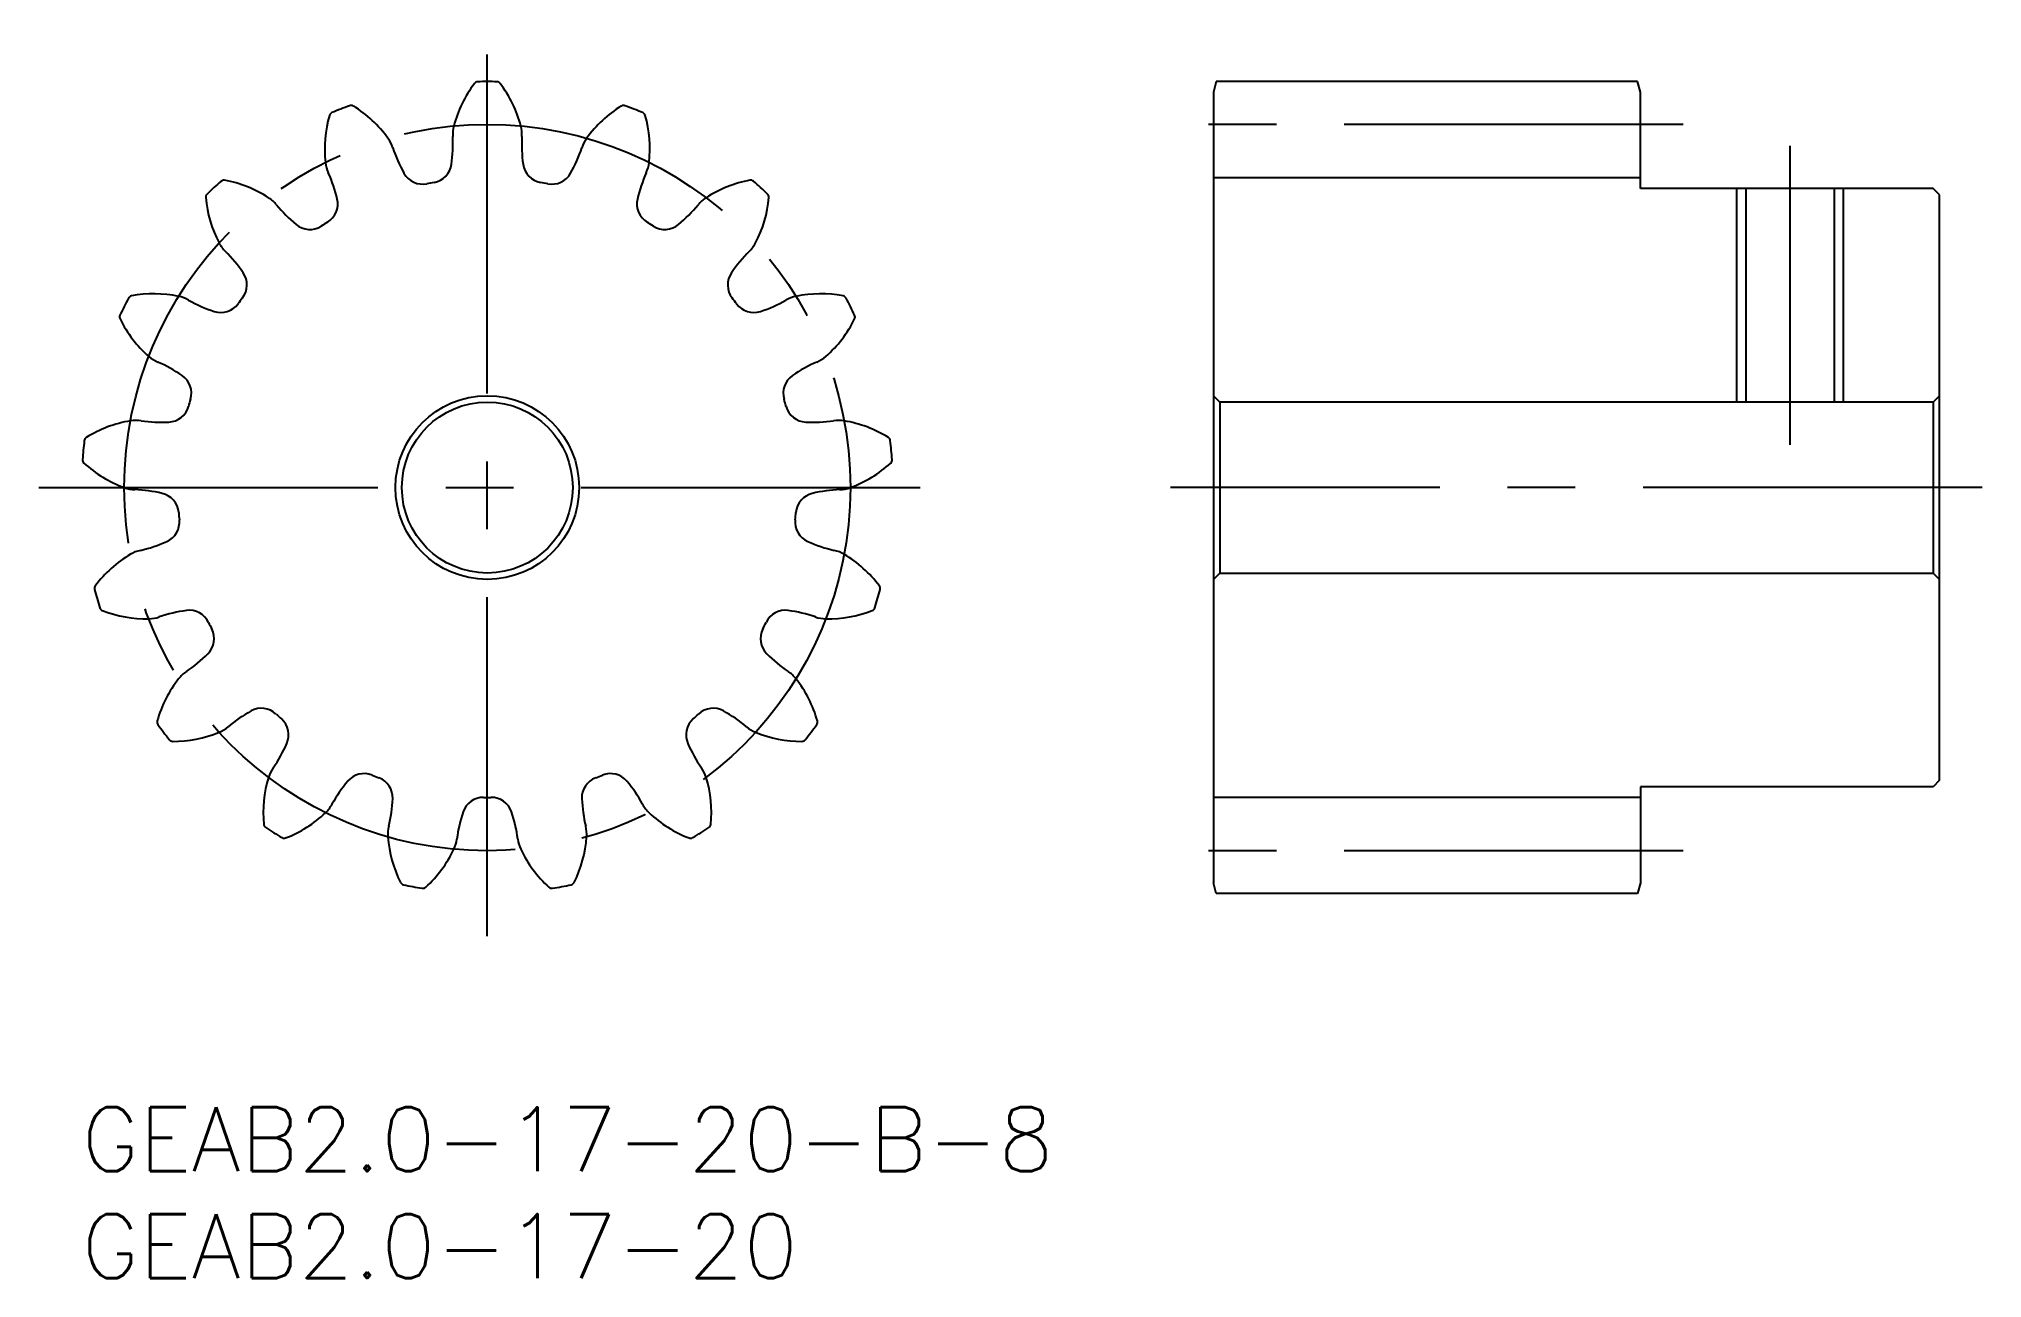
# Model space of a CAD drawing. Extents: x -2 to 89, y -8 to 50.
import ezdxf

# ---------------------------------------------------------------- set-up
doc = ezdxf.new("R2010")
doc.units = 0
doc.header["$LTSCALE"] = 0.5
doc.linetypes.add('CENTER', pattern=[50.8, 31.75, -6.35, 6.35, -6.35])
for name, color, linetype in [('MSM_CENTER', 1, 'CENTER'), ('MSM_CONTINUOUS', 7, 'CONTINUOUS'), ('MSM_NARROW', 5, 'CONTINUOUS'), ('MSM_PART_NUMBER', 7, 'CONTINUOUS')]:
    doc.layers.add(name, color=color, linetype=linetype)
doc.styles.get("Standard").update_dxf_attribs({"font": 'txt.shx', "height": 1, "bigfont": 'bigfont.shx'})

# ---------------------------------------------------------------- blocks, each defined once
blk = doc.blocks.new('*U3')
at = {"layer": 'MSM_PART_NUMBER'}
blk.add_text('GEAB2.0-17-20', height=3, dxfattribs=at).set_placement((0, -8))
blk = doc.blocks.new('*U4')
at = {"layer": 'MSM_PART_NUMBER'}
blk.add_text('GEAB2.0-17-20-B-8', height=3, dxfattribs=at).set_placement((0, -3))

msp = doc.modelspace()

# ---------------------------------------------------------------- linework, layer by layer
at = {"layer": 'MSM_CENTER'}
for p, q in [((19, 8), (19, 50)), ((75, 46), (51, 46)), ((80, 45), (80, 31)), ((-2, 29), (40, 29)), ((89, 29), (51, 29)), ((75, 12), (51, 12))]:
    msp.add_line(p, q, dxfattribs=at)
msp.add_circle((19, 29), 17, dxfattribs=at)
at = {"layer": 'MSM_CONTINUOUS'}
for p, q in [((53.134, 48), (53, 47.5)), ((53, 47.5), (53, 10.5)), ((72.866, 48), (53.134, 48)), ((73, 47.5), (72.866, 48)), ((73, 43), (73, 47.5)), ((73, 43.5), (53, 43.5)), ((86.7, 43), (73, 43)), ((77.933, 43), (77.933, 33)), ((82.067, 43), (82.067, 33)), ((87, 42.7), (86.7, 43)), ((87, 15.3), (87, 42.7)), ((53, 33.3), (53.3, 33)), ((53.3, 33), (53.3, 25)), ((86.7, 33), (53.3, 33)), ((86.7, 33), (87, 33.3)), ((86.7, 33), (86.7, 25)), ((53.3, 25), (53, 24.7)), ((53.3, 25), (86.7, 25)), ((87, 24.7), (86.7, 25)), ((86.7, 15), (73, 15)), ((73, 15), (73, 10.5)), ((87, 15.3), (86.7, 15)), ((73, 14.5), (53, 14.5)), ((53.134, 10), (53, 10.5)), ((73, 10.5), (72.866, 10)), ((72.866, 10), (53.134, 10))]:
    msp.add_line(p, q, dxfattribs=at)
for radius in [4.3, 4]:
    msp.add_circle((19, 29), radius, dxfattribs=at)
for centre, radius, start, end in [((22.912, 44.489), 5.667, 142.79052, 165.29412), ((18.559, 47.795), 0.2, 91.34518, 142.7905), ((19, 29), 19, 88.65482, 91.34518), ((19.441, 47.795), 0.2, 37.20948, 88.65481), ((15.088, 44.489), 5.667, 14.70588, 37.20948), ((17.053, 44.856), 5.667, 163.96699, 186.47059), ((11.799, 46.366), 0.2, 112.52165, 163.96697), ((19, 29), 19, 109.83129, 112.52165), ((12.622, 46.685), 0.2, 58.38595, 109.83129), ((9.756, 42.03), 5.667, 35.88235, 58.38595), ((28.244, 42.03), 5.667, 121.61405, 144.11765), ((25.378, 46.685), 0.2, 70.16871, 121.61403), ((19, 29), 19, 67.47835, 70.16871), ((26.201, 46.366), 0.2, 16.03301, 67.47835), ((20.947, 44.856), 5.667, 353.52941, 16.03301), ((19, 45.516), 1.622, 165.29411, 182.98471), ((19, 45.516), 1.622, 357.01529, 14.70589), ((13.034, 44.401), 1.622, 18.19176, 35.88236), ((21.035, 47.03), 6.8, 198.19175, 209.18881), ((10.59, 45.077), 6.8, 351.98766, 2.98472), ((27.41, 45.077), 6.8, 177.01528, 188.01234), ((16.965, 47.03), 6.8, 330.81119, 341.80825), ((24.966, 44.401), 1.622, 144.11764, 161.80824), ((13.034, 44.401), 1.622, 186.47058, 204.16118), ((5.35, 40.953), 6.8, 13.16413, 24.16119), ((15.971, 44.201), 1, 209.18881, 281.26904), ((16.333, 44.269), 1, 279.90743, 351.98766), ((21.667, 44.269), 1, 188.01234, 260.09257), ((22.029, 44.201), 1, 258.73096, 330.81119), ((32.65, 40.953), 6.8, 155.83881, 166.83587), ((24.966, 44.401), 1.622, 335.83882, 353.52942), ((19, 29), 19, 131.00776, 133.69812), ((6.664, 43.187), 0.2, 79.56242, 131.00777), ((5.674, 37.811), 5.667, 57.05882, 79.56242), ((19, 29), 14.5, 99.90743, 101.26904), ((19, 29), 14.5, 78.73096, 80.09257), ((32.326, 37.811), 5.667, 100.43758, 122.94118), ((31.336, 43.187), 0.2, 48.99224, 100.43756), ((19, 29), 19, 46.30188, 48.99224), ((6.012, 42.592), 0.2, 133.69812, 185.14345), ((11.457, 43.082), 5.667, 185.14346, 207.64706), ((7.873, 41.205), 1.622, 39.36823, 57.05883), ((14.384, 46.547), 6.8, 219.36822, 230.36528), ((10.997, 42.274), 1, 301.0839, 13.16413), ((27.003, 42.274), 1, 166.83587, 238.9161), ((23.616, 46.547), 6.8, 309.63472, 320.63178), ((30.127, 41.205), 1.622, 122.94117, 140.63177), ((26.543, 43.082), 5.667, 332.35294, 354.85654), ((31.988, 42.592), 0.2, 354.85654, 46.30188), ((10.684, 42.08), 1, 230.36528, 302.44551), ((19, 29), 14.5, 121.0839, 122.44551), ((19, 29), 14.5, 57.55449, 58.9161), ((27.316, 42.08), 1, 237.55449, 309.63472), ((7.873, 41.205), 1.622, 207.64705, 225.33765), ((1.954, 35.215), 6.8, 34.3406, 45.33766), ((36.046, 35.215), 6.8, 134.66234, 145.6594), ((30.127, 41.205), 1.622, 314.66235, 332.35295), ((6.743, 38.487), 1, 322.26037, 34.3406), ((31.257, 38.487), 1, 145.6594, 217.73963), ((19, 29), 19, 152.18423, 154.87459), ((2.372, 37.773), 0.2, 100.73889, 152.18424), ((3.391, 32.402), 5.667, 78.23529, 100.73889), ((4.216, 36.362), 1.622, 60.5447, 78.2353), ((8.357, 43.695), 6.8, 240.54469, 251.54176), ((6.521, 38.193), 1, 251.54175, 323.62198), ((19, 29), 14.5, 142.26037, 143.62198), ((19, 29), 14.5, 36.37802, 37.73963), ((31.479, 38.193), 1, 216.37802, 288.45825), ((29.643, 43.695), 6.8, 288.45824, 299.45531), ((33.784, 36.362), 1.622, 101.7647, 119.4553), ((34.609, 32.402), 5.667, 79.26111, 101.76471), ((35.628, 37.773), 0.2, 27.81577, 79.26109), ((19, 29), 19, 25.12541, 27.81577), ((1.979, 36.982), 0.2, 154.87459, 206.31991), ((6.879, 39.406), 5.667, 206.31993, 228.82353), ((31.121, 39.406), 5.667, 311.17647, 333.68007), ((36.021, 36.982), 0.2, 333.68007, 25.12541), ((4.216, 36.362), 1.622, 228.82352, 246.51412), ((0.859, 28.638), 6.8, 55.51707, 66.51413), ((37.141, 28.638), 6.8, 113.48587, 124.48293), ((33.784, 36.362), 1.622, 293.48588, 311.17648), ((4.143, 33.419), 1, 343.43684, 55.51707), ((33.857, 33.419), 1, 124.48293, 196.56316), ((4.042, 33.064), 1, 272.71822, 344.79845), ((19, 29), 14.5, 163.43684, 164.79845), ((19, 29), 14.5, 15.20155, 16.56316), ((33.958, 33.064), 1, 195.20155, 267.28177), ((3.216, 26.533), 5.667, 99.41176, 121.91536), ((2.555, 30.524), 1.622, 81.72117, 99.41177), ((3.767, 38.858), 6.8, 261.72116, 272.71823), ((34.233, 38.858), 6.8, 267.28177, 278.27884), ((35.445, 30.524), 1.622, 80.58823, 98.27883), ((34.784, 26.533), 5.667, 58.08464, 80.58824), ((19, 29), 19, 173.3607, 176.05106), ((0.326, 31.174), 0.2, 121.91536, 173.36071), ((37.674, 31.174), 0.2, 6.6393, 58.08462), ((19, 29), 19, 3.94894, 6.6393), ((0.245, 30.295), 0.2, 176.05106, 227.49638), ((3.938, 34.325), 5.667, 227.4964, 250), ((34.062, 34.325), 5.667, 290, 312.5036), ((37.755, 30.295), 0.2, 312.5036, 3.94894), ((2.555, 30.524), 1.622, 249.99999, 267.69059), ((2.215, 22.109), 6.8, 76.69354, 87.6906), ((3.55, 27.753), 1, 4.61332, 76.69354), ((34.45, 27.753), 1, 103.30646, 175.38669), ((35.785, 22.109), 6.8, 92.3094, 103.30646), ((35.445, 30.524), 1.622, 272.30941, 290.00001), ((3.584, 27.387), 1, 293.89469, 5.97492), ((19, 29), 14.5, 184.61331, 185.97492), ((34.416, 27.387), 1, 174.02508, 246.1053), ((19, 29), 14.5, 354.02508, 355.38669), ((1.235, 32.689), 6.8, 282.89763, 293.8947), ((36.765, 32.689), 6.8, 246.1053, 257.10237), ((5.173, 20.998), 5.667, 120.58823, 143.09183), ((3.115, 24.48), 1.622, 102.89764, 120.58824), ((34.885, 24.48), 1.622, 59.41176, 77.10236), ((32.827, 20.998), 5.667, 36.90817, 59.41177), ((0.802, 24.281), 0.2, 143.09183, 194.53717), ((19, 29), 19, 194.53717, 197.22753), ((19, 29), 19, 342.77247, 345.46283), ((37.198, 24.281), 0.2, 345.46283, 36.90815), ((1.043, 23.432), 0.2, 197.22753, 248.67286), ((3.032, 28.524), 5.667, 248.67287, 271.17647), ((3.115, 24.48), 1.622, 271.17646, 288.86706), ((5.838, 16.511), 6.8, 97.87001, 108.86707), ((5.044, 22.256), 1, 25.78979, 97.87001), ((32.956, 22.256), 1, 82.12999, 154.21022), ((32.162, 16.511), 6.8, 71.13293, 82.12999), ((34.885, 24.48), 1.622, 251.13294, 268.82354), ((34.968, 28.524), 5.667, 268.82353, 291.32713), ((36.957, 23.432), 0.2, 291.32713, 342.77247), ((5.208, 21.927), 1, 315.07117, 27.15139), ((19, 29), 14.5, 205.78978, 207.15139), ((32.792, 21.927), 1, 152.84861, 224.92883), ((19, 29), 14.5, 332.84861, 334.21022), ((1.102, 26.023), 6.8, 304.0741, 315.07117), ((36.898, 26.023), 6.8, 224.92883, 235.9259), ((8.997, 16.544), 5.667, 141.76471, 164.2683), ((5.82, 19.047), 1.622, 124.07411, 141.76472), ((32.18, 19.047), 1.622, 38.23528, 55.92589), ((29.003, 16.544), 5.667, 15.7317, 38.23529), ((11.238, 12.6), 6.8, 119.04648, 130.04354), ((8.422, 17.67), 1, 46.96626, 119.04648), ((19, 29), 14.5, 226.96625, 228.32787), ((19, 29), 14.5, 311.67213, 313.03375), ((29.578, 17.67), 1, 60.95352, 133.03375), ((26.762, 12.6), 6.8, 49.95646, 60.95352), ((3.735, 18.026), 0.2, 164.2683, 215.71364), ((19, 29), 19, 215.71364, 218.404), ((4.282, 22.788), 5.667, 269.84934, 292.35294), ((5.82, 19.047), 1.622, 292.35293, 310.04353), ((8.695, 17.422), 1, 336.24764, 48.32787), ((29.305, 17.422), 1, 131.67214, 203.75236), ((32.18, 19.047), 1.622, 229.95647, 247.64707), ((33.718, 22.788), 5.667, 247.64706, 270.15066), ((19, 29), 19, 321.596, 324.28636), ((34.265, 18.026), 0.2, 324.28636, 15.73168), ((4.267, 17.321), 0.2, 218.404, 269.84933), ((3.386, 19.758), 6.8, 325.25057, 336.24764), ((34.614, 19.758), 6.8, 203.75236, 214.74943), ((33.733, 17.321), 0.2, 270.15066, 321.596), ((10.306, 14.958), 1.622, 145.25058, 162.94119), ((13.229, 14.614), 1, 68.14273, 140.22295), ((19, 29), 14.5, 248.14272, 249.50434), ((19, 29), 14.5, 290.49566, 291.85728), ((24.771, 14.614), 1, 39.77705, 111.85728), ((27.694, 14.958), 1.622, 17.05881, 34.74942), ((14.173, 13.771), 5.667, 162.94118, 185.44477), ((17.687, 10.903), 6.8, 140.22295, 151.22001), ((13.573, 14.481), 1, 357.42411, 69.50434), ((24.427, 14.481), 1, 110.49567, 182.57589), ((20.313, 10.903), 6.8, 28.77999, 39.77705), ((23.827, 13.771), 5.667, 354.55523, 17.05882), ((7.52, 17.891), 5.667, 291.02581, 313.52941), ((10.306, 14.958), 1.622, 313.5294, 331.22), ((7.779, 14.742), 6.8, 346.42705, 357.42411), ((24.313, 11.651), 6.8, 161.39942, 172.39648), ((18.816, 13.501), 1, 89.3192, 161.39942), ((19, 29), 14.5, 269.31919, 270.68081), ((19.184, 13.501), 1, 18.60058, 90.68081), ((13.687, 11.651), 6.8, 7.60352, 18.60058), ((30.221, 14.742), 6.8, 182.57589, 193.57295), ((27.694, 14.958), 1.622, 208.78, 226.4706), ((30.48, 17.891), 5.667, 226.47059, 248.97418), ((8.731, 13.253), 0.2, 185.44477, 236.89012), ((19, 29), 19, 236.89011, 239.58047), ((15.965, 12.765), 1.622, 166.42705, 184.11766), ((22.035, 12.765), 1.622, 355.88234, 13.57295), ((19, 29), 19, 300.41953, 303.10989), ((29.269, 13.253), 0.2, 303.10989, 354.55521), ((9.481, 12.788), 0.2, 239.58047, 291.0258), ((20, 13.056), 5.667, 184.11765, 206.62124), ((12.308, 14.494), 5.667, 312.20229, 334.70588), ((15.965, 12.765), 1.622, 334.70587, 352.39648), ((22.035, 12.765), 1.622, 187.60352, 205.29413), ((25.692, 14.494), 5.667, 205.29412, 227.79771), ((18, 13.056), 5.667, 333.37876, 355.88235), ((28.519, 12.788), 0.2, 248.97418, 300.41953), ((15.113, 10.606), 0.2, 206.62124, 258.06658), ((19, 29), 19, 258.06658, 260.75695), ((15.98, 10.444), 0.2, 260.75695, 312.20227), ((22.02, 10.444), 0.2, 227.79771, 279.24305), ((19, 29), 19, 279.24305, 281.93342), ((22.887, 10.606), 0.2, 281.93342, 333.37874)]:
    msp.add_arc(centre, radius, start, end, dxfattribs=at)
at = {"layer": 'MSM_NARROW'}
for p, q in [((77.5, 43), (77.5, 33)), ((82.5, 43), (82.5, 33))]:
    msp.add_line(p, q, dxfattribs=at)

# ---------------------------------------------------------------- block references
at = {"layer": 'MSM_CONTINUOUS'}
for name in ['*U4', '*U3']:
    msp.add_blockref(name, (0, 0), dxfattribs=at)

doc.saveas('drawing.dxf')
